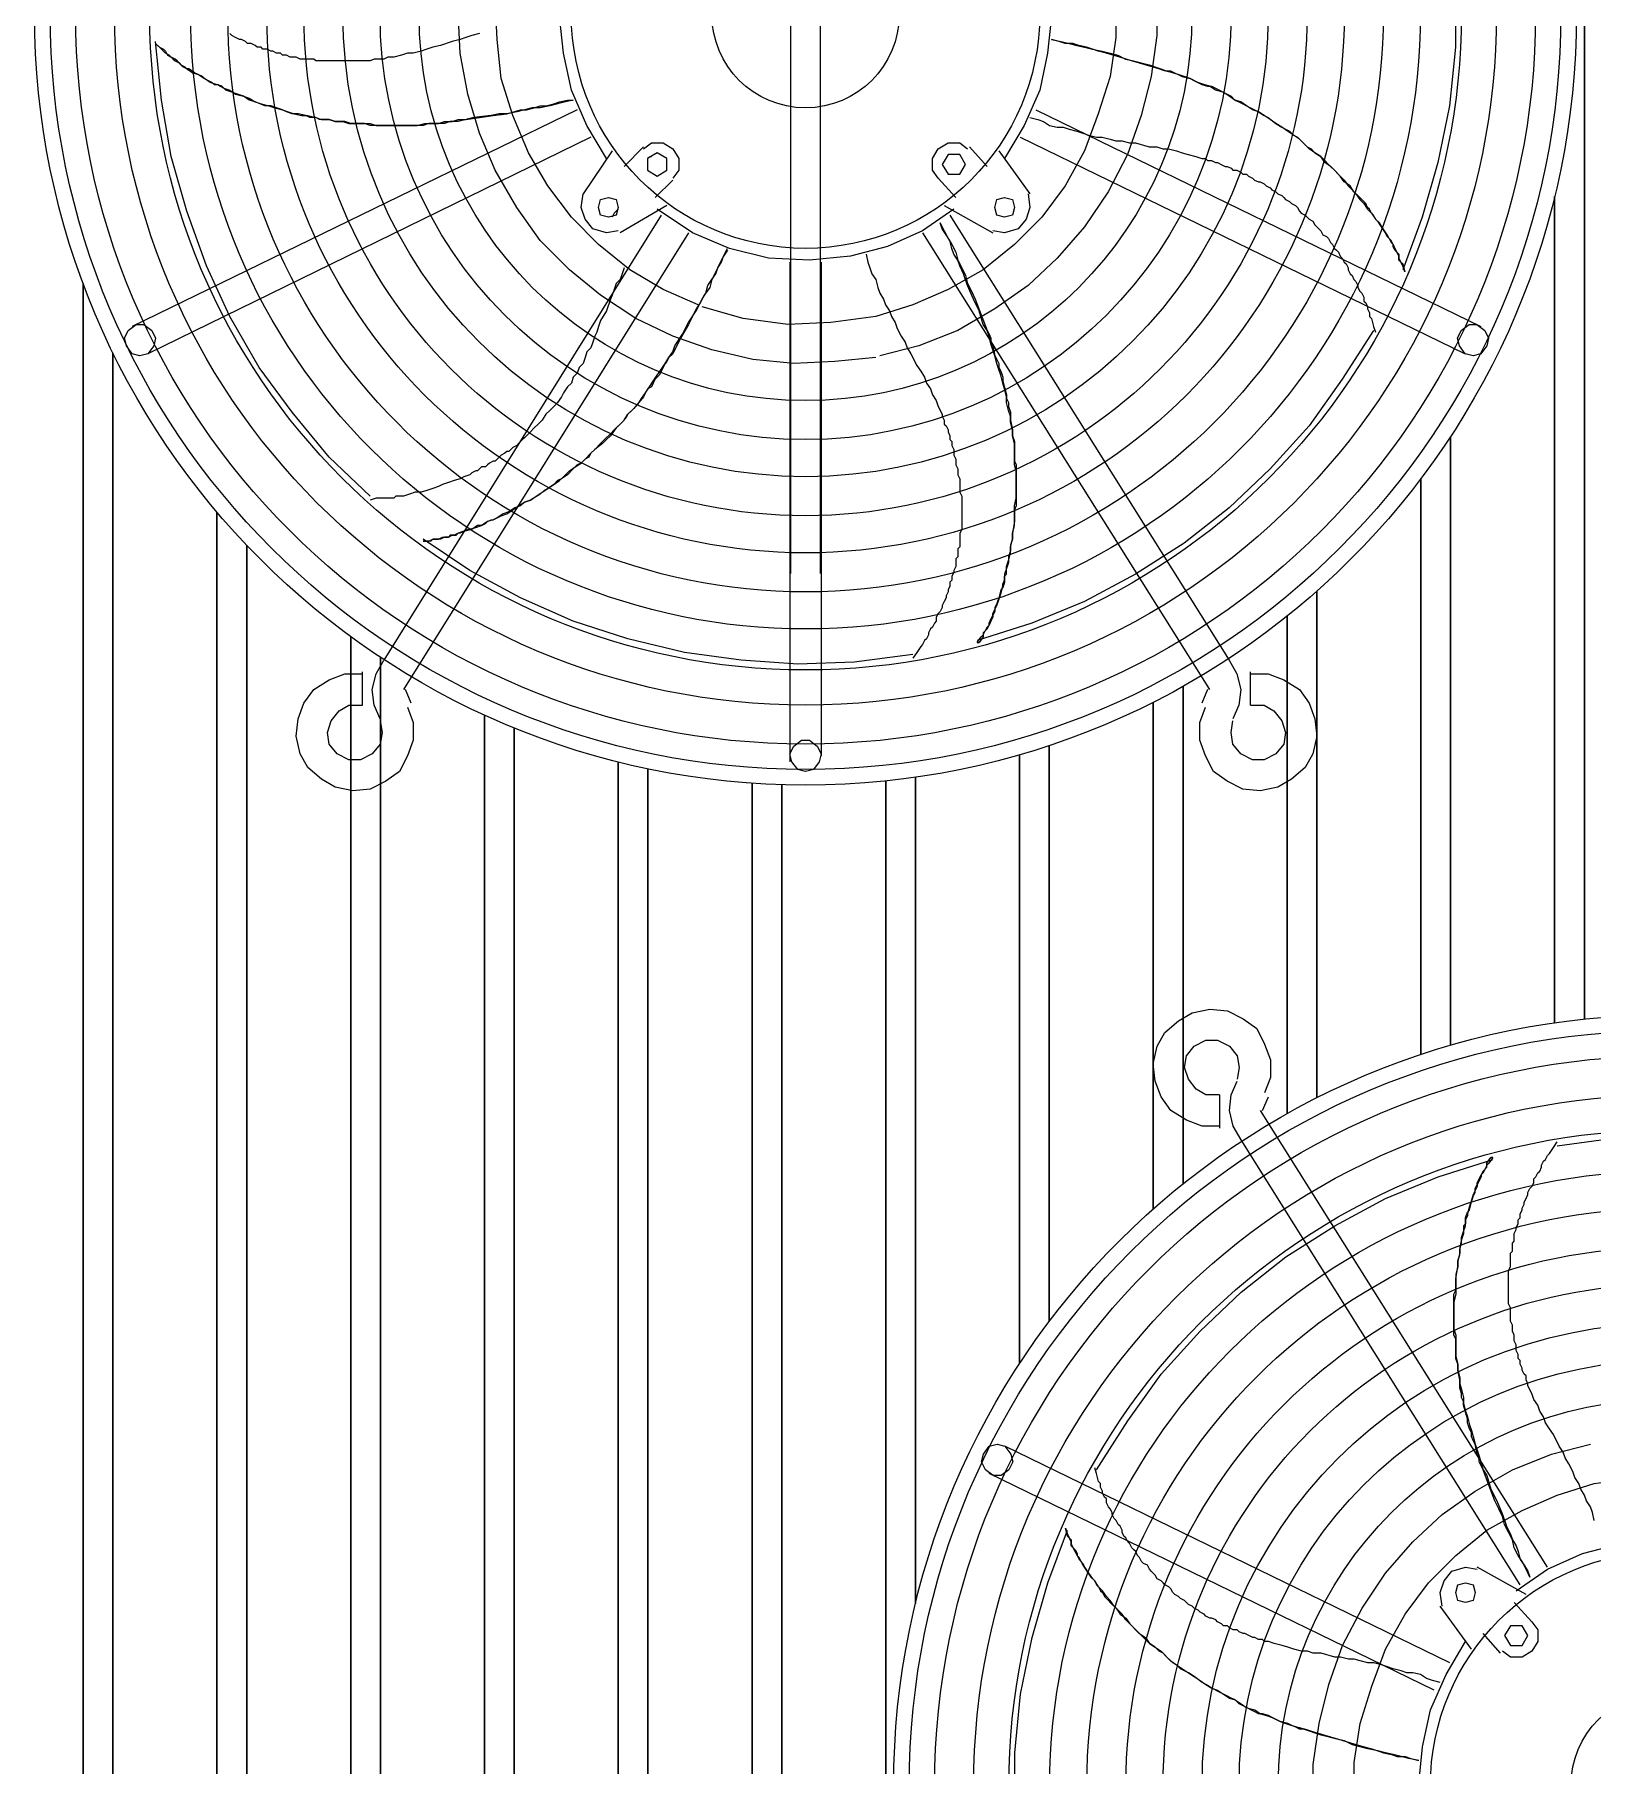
# Model space of a CAD drawing. Header units: millimetres. Extents: x 88585 to 99951, y -167251 to -159927.
# Drawn here: x 94072 to 94596, y -162411 to -161829 of the extents above; entities that cross this region are included whole.
import ezdxf

# ---------------------------------------------------------------- set-up
doc = ezdxf.new("R2010")
doc.units = ezdxf.units.MM
doc.header["$LTSCALE"] = 13
doc.layers.add('1', color=4, linetype='Continuous')
doc.layers.add('粗实线', color=4, linetype='Continuous')
doc.layers.add('标注、文本', color=3, linetype='Continuous', lineweight=25)

# ---------------------------------------------------------------- blocks, each defined once
blk = doc.blocks.new('A$C6FF33F83')
at = {"layer": '1'}
for points in [[(342.64, 942.44), (328.85, 941.13), (315.06, 940.47), (301.27, 941.78), (287.48, 945.07), (274.35, 949.66), (261.88, 955.57), (250.06, 963.45), (239.55, 971.99), (229.7, 981.84), (221.83, 993), (214.6, 1005.47), (209.35, 1017.95), (205.41, 1031.08), (202.78, 1044.87), (202.13, 1058.66)], [(437.19, 1064.57), (437.19, 1050.78), (435.22, 1036.99), (431.93, 1023.86), (427.34, 1010.73), (420.77, 998.25), (412.89, 986.43), (403.7, 975.93), (393.85, 966.73), (382.69, 958.86), (370.21, 951.63), (357.08, 946.38), (343.95, 943.1)], [(282.89, 960.17), (271.07, 965.42), (259.91, 971.99), (249.4, 980.52), (240.21, 989.71), (232.33, 1000.22), (225.76, 1011.38), (220.51, 1023.86), (216.57, 1036.33), (215.26, 1049.46), (214.6, 1063.25)], [(423.4, 1063.25), (423.4, 1050.12), (421.43, 1036.99), (417.49, 1024.51), (412.89, 1012.04), (406.33, 1000.22), (398.45, 989.71), (389.25, 980.52), (378.75, 971.99), (366.93, 965.42), (355.11, 960.17), (342.64, 956.23), (327.54, 954.26), (313.09, 953.6), (297.99, 955.57), (284.2, 959.51)], [(521.23, 1140.73), (527.79, 1123), (533.05, 1103.96), (535.67, 1084.92), (537.64, 1065.88), (537.64, 1046.84), (535.67, 1027.14), (531.73, 1008.1), (526.48, 989.71), (519.92, 971.99)], [(252.03, 1009.41), (245.46, 1020.57), (240.21, 1032.39), (237.58, 1044.87), (236.27, 1057.34), (236.93, 1070.48), (240.21, 1082.95), (244.81, 1094.77), (251.37, 1105.93)], [(386.63, 1105.93), (393.19, 1094.77), (397.79, 1082.95), (401.07, 1070.48), (401.73, 1057.34), (400.42, 1044.87), (397.79, 1032.39), (392.54, 1020.57), (385.97, 1009.41)], [(209.35, 1051.43), (206.72, 1050.78), (204.75, 1050.12), (202.78, 1049.46), (200.16, 1048.81), (196.22, 1047.49), (193.59, 1046.84), (191.62, 1046.18), (189.65, 1045.52), (187.03, 1044.87), (185.06, 1044.87), (183.09, 1044.21), (180.46, 1043.56), (178.49, 1043.56), (177.18, 1042.9), (175.86, 1042.9), (175.21, 1042.9), (173.89, 1042.9), (172.58, 1042.24), (171.27, 1042.24), (170.61, 1042.24), (169.3, 1042.24), (167.98, 1042.24), (167.33, 1042.24), (166.02, 1042.24), (164.7, 1042.24), (163.39, 1042.24), (162.73, 1042.24), (161.42, 1042.24), (160.11, 1042.24), (158.79, 1042.24), (158.14, 1042.24), (156.82, 1042.24), (155.51, 1042.24), (154.2, 1042.24), (153.54, 1042.9), (152.23, 1042.9), (150.91, 1042.9), (150.26, 1042.9), (148.94, 1042.9), (147.63, 1043.56), (146.32, 1043.56), (145.66, 1043.56), (144.35, 1044.21), (143.03, 1044.21), (142.38, 1044.87), (141.06, 1044.87), (139.75, 1045.52), (139.1, 1045.52), (137.78, 1046.18), (136.47, 1046.18), (135.81, 1046.84), (134.5, 1046.84), (133.84, 1047.49), (132.53, 1048.15), (131.22, 1048.15), (130.56, 1048.81), (129.25, 1049.46), (128.59, 1049.46), (127.28, 1050.12), (125.96, 1050.78), (125.31, 1051.43)], [(172.58, 895.82), (158.79, 908.95), (146.32, 924.06), (135.16, 939.16), (125.31, 956.23), (117.43, 973.3), (110.86, 991.68), (105.61, 1010.07), (102.33, 1029.11), (100.36, 1048.81)], [(100.36, 1048.15), (101.67, 1046.84), (102.98, 1046.18), (103.64, 1045.52), (104.3, 1044.21), (105.61, 1043.56), (106.27, 1042.9), (106.92, 1042.24), (108.24, 1041.59), (108.89, 1040.93), (110.21, 1040.27), (110.86, 1039.62), (112.83, 1038.3), (114.8, 1037.65), (116.77, 1036.33), (118.08, 1035.68), (119.4, 1035.02), (120.05, 1034.36), (121.37, 1034.36), (122.02, 1033.71), (123.34, 1033.05), (125.31, 1032.39), (127.28, 1031.08), (129.9, 1030.42), (131.87, 1029.77), (133.84, 1028.45), (135.81, 1027.8), (138.44, 1027.14), (140.41, 1026.48), (143.03, 1025.83), (145, 1025.17), (146.97, 1024.51), (149.6, 1023.86), (151.57, 1023.86), (154.2, 1023.2), (156.17, 1022.54), (158.79, 1022.54), (160.76, 1021.89), (163.39, 1021.89), (165.36, 1021.23), (167.98, 1021.23), (169.95, 1021.23), (172.58, 1021.23), (174.55, 1020.57), (177.18, 1020.57), (179.15, 1020.57), (181.77, 1020.57), (183.74, 1020.57), (186.37, 1020.57), (188.34, 1020.57), (190.97, 1021.23), (192.94, 1021.23), (195.56, 1021.23), (197.53, 1021.89), (200.16, 1021.89), (202.13, 1022.54), (204.75, 1022.54), (209.35, 1023.2), (213.95, 1023.86), (218.54, 1024.51), (223.14, 1025.83), (225.11, 1025.83), (227.73, 1026.48), (229.7, 1027.14), (231.67, 1027.14), (234.3, 1027.8), (236.27, 1028.45), (238.9, 1029.11), (240.87, 1029.11)], [(240.87, 1029.11), (238.24, 1028.45), (235.61, 1027.8), (232.99, 1027.14), (229.7, 1026.48), (227.08, 1026.48), (224.45, 1025.83), (221.83, 1025.17), (218.54, 1024.51), (215.92, 1024.51), (213.29, 1023.86), (207.38, 1023.2), (202.13, 1021.89), (200.81, 1021.89), (199.5, 1021.89), (197.53, 1021.23), (196.22, 1021.23), (193.59, 1021.23), (192.28, 1021.23), (190.31, 1020.57), (189, 1020.57), (187.68, 1020.57), (185.71, 1020.57), (184.4, 1020.57), (179.8, 1020.57), (178.49, 1020.57), (176.52, 1020.57), (175.21, 1020.57), (173.89, 1020.57), (172.58, 1020.57), (170.61, 1021.23), (167.98, 1021.23), (166.02, 1021.23), (164.05, 1021.89), (160.76, 1021.89), (158.79, 1022.54), (157.48, 1022.54), (155.51, 1022.54), (154.2, 1023.2), (152.23, 1023.2), (150.91, 1023.86), (148.29, 1024.51), (146.32, 1024.51), (144.35, 1025.17), (143.03, 1025.83), (141.06, 1026.48), (139.1, 1027.14), (137.13, 1027.14), (133.84, 1028.45), (131.87, 1029.11), (129.9, 1030.42), (127.93, 1031.08), (125.96, 1031.74), (123.99, 1032.39), (122.68, 1033.71), (120.71, 1034.36), (118.74, 1035.02), (116.77, 1036.33), (116.11, 1036.99), (113.49, 1038.3), (111.52, 1039.62), (110.86, 1039.62), (109.55, 1040.27), (108.89, 1040.93), (107.58, 1042.24), (106.92, 1042.9), (105.61, 1043.56), (104.95, 1044.21), (103.64, 1044.87), (102.98, 1045.52), (102.33, 1046.18), (100.36, 1048.15)], [(520.57, 971.33), (519.92, 973.3), (519.26, 974.61), (518.6, 975.27), (518.6, 976.58), (517.95, 977.9), (517.29, 978.55), (516.63, 979.87), (516.63, 980.52), (515.98, 981.84), (515.32, 982.49), (514.66, 983.81), (513.35, 985.78), (512.04, 987.75), (510.72, 989.06), (510.07, 990.37), (509.41, 991.03), (508.75, 992.34), (508.1, 993), (507.44, 994.31), (506.78, 994.97), (504.81, 996.94), (503.5, 998.25), (502.19, 1000.22), (500.22, 1001.53), (498.9, 1003.5), (496.94, 1005.47), (495.62, 1006.79), (493.65, 1008.1), (492.34, 1010.07), (490.37, 1011.38), (488.4, 1012.7), (486.43, 1014.67), (485.12, 1015.98), (483.15, 1017.29), (481.18, 1018.6), (479.21, 1019.92), (477.24, 1021.23), (475.27, 1022.54), (473.3, 1023.86), (471.33, 1025.17), (469.36, 1025.83), (467.39, 1027.14), (465.42, 1028.45), (463.45, 1029.11), (461.48, 1030.42), (459.51, 1031.74), (456.88, 1032.39), (454.91, 1033.71), (452.94, 1034.36), (450.97, 1035.02), (448.35, 1036.33), (446.38, 1036.99), (444.41, 1037.65), (442.44, 1038.3), (439.81, 1038.96), (437.84, 1039.62), (433.25, 1040.93), (428.65, 1042.24), (424.71, 1043.56), (420.11, 1044.87), (417.49, 1045.52), (415.52, 1046.18), (413.55, 1046.84), (410.92, 1047.49), (408.95, 1048.15), (406.33, 1048.15), (404.36, 1048.81), (401.73, 1049.46)], [(401.73, 1049.46), (405.01, 1048.81), (407.64, 1048.15), (410.27, 1047.49), (412.89, 1046.84), (415.52, 1046.18), (418.8, 1045.52), (421.43, 1044.87), (424.05, 1044.21), (426.68, 1042.9), (429.31, 1042.24), (434.56, 1040.93), (440.47, 1038.96), (441.78, 1038.96), (443.1, 1038.3), (444.41, 1037.65), (445.72, 1036.99), (448.35, 1036.33), (449.66, 1035.68), (450.97, 1035.02), (452.29, 1034.36), (454.26, 1033.71), (455.57, 1033.71), (456.88, 1033.05), (460.82, 1031.08), (462.14, 1030.42), (463.45, 1029.11), (464.76, 1028.45), (466.08, 1027.8), (467.39, 1027.14), (468.7, 1026.48), (471.33, 1025.17), (473.3, 1023.86), (474.61, 1023.2), (477.24, 1021.23), (479.21, 1019.92), (480.52, 1019.26), (481.83, 1018.6), (483.15, 1017.29), (484.46, 1016.64), (485.77, 1015.32), (487.74, 1013.35), (489.06, 1012.7), (490.37, 1011.38), (492.34, 1010.07), (493.65, 1008.76), (494.97, 1007.44), (496.28, 1006.13), (498.9, 1003.5), (500.22, 1002.19), (501.53, 1000.22), (502.84, 998.91), (504.16, 997.59), (505.47, 995.62), (506.78, 994.31), (508.1, 992.34), (509.41, 991.03), (510.72, 989.06), (511.38, 988.4), (512.69, 986.43), (514.01, 984.46), (514.66, 983.15), (515.32, 982.49), (515.98, 981.18), (516.63, 980.52), (517.29, 979.21), (517.95, 977.9), (518.6, 977.24), (518.6, 975.93), (519.26, 974.61), (519.92, 973.96), (520.57, 971.33)], [(242.18, 1025.83), (92.48, 952.95)], [(396.48, 1025.83), (546.18, 952.95)], [(394.51, 1023.2), (397.13, 1022.54), (399.1, 1021.89), (401.07, 1020.57), (403.7, 1019.92), (405.67, 1019.92), (407.64, 1019.26), (410.27, 1018.6), (412.24, 1017.95), (414.21, 1017.29), (416.83, 1016.64), (418.8, 1016.64), (421.43, 1015.98), (423.4, 1015.32), (425.37, 1015.32), (427.99, 1014.67), (429.96, 1014.67), (434.56, 1013.35), (437.19, 1013.35), (439.16, 1012.7), (441.13, 1012.7), (443.75, 1012.04), (445.72, 1011.38), (447.69, 1010.73), (450.32, 1010.07), (452.29, 1009.41), (453.6, 1009.41), (454.26, 1008.76), (455.57, 1008.76), (456.88, 1008.1), (457.54, 1008.1), (458.85, 1007.44), (460.17, 1006.79), (460.82, 1006.79), (462.14, 1006.13), (462.79, 1005.47), (464.11, 1005.47), (465.42, 1004.82), (466.08, 1004.16), (467.39, 1004.16), (468.05, 1003.5), (469.36, 1002.85), (470.02, 1002.19), (471.33, 1001.53), (471.98, 1001.53), (473.3, 1000.88), (473.95, 1000.22), (475.27, 999.56), (475.92, 998.91), (477.24, 998.25), (477.89, 997.59), (479.21, 996.94), (479.86, 996.28), (480.52, 995.62), (481.83, 994.97), (482.49, 994.31), (483.8, 993.65), (484.46, 993), (485.12, 991.68), (485.77, 991.03), (487.09, 990.37), (487.74, 989.71), (488.4, 989.06), (489.71, 988.4), (490.37, 987.09), (491.03, 986.43), (491.68, 985.78), (492.34, 985.12), (493, 983.81), (494.31, 983.15), (494.97, 982.49), (495.62, 981.18), (496.28, 980.52), (496.94, 979.21), (497.59, 978.55), (498.25, 977.9), (498.9, 976.58), (499.56, 975.93), (500.22, 974.61), (500.87, 973.96), (501.53, 972.64), (501.53, 971.99), (502.19, 970.67), (502.84, 970.02), (503.5, 968.7), (504.16, 968.05), (504.81, 966.73), (504.81, 966.08), (505.47, 964.76), (506.13, 964.11), (506.78, 962.79), (506.78, 961.48), (507.44, 960.83), (508.1, 959.51), (508.1, 958.86), (508.75, 957.54), (508.75, 956.23), (509.41, 955.57), (510.07, 952.95), (510.72, 950.98)], [(246.78, 1016.64), (97.73, 943.75)], [(264.5, 1013.35), (257.94, 1006.79)], [(264.5, 1012.7), (267.13, 1014.67), (271.07, 1014.67), (274.35, 1012.7), (276.32, 1009.41), (276.32, 1005.47), (274.35, 1002.85)], [(363.65, 1002.85), (361.68, 1005.47), (361.68, 1009.41), (363.65, 1012.7), (366.93, 1014.67), (370.87, 1014.67), (373.5, 1012.7)], [(374.15, 1013.35), (380.06, 1006.79)], [(391.22, 1016.64), (540.93, 943.75)], [(254, 1012.04), (244.15, 997.59)], [(266.47, 1010.07), (267.13, 1010.07)], [(384, 1012.04), (394.51, 997.59)], [(274.35, 1002.19), (268.44, 996.28)], [(363.65, 1002.85), (369.56, 996.28)], [(255.97, 985.12), (252.03, 984.46), (247.43, 985.78), (244.81, 989.06), (243.49, 993), (244.15, 997.59)], [(393.85, 997.59), (394.51, 993), (393.19, 989.06), (390.57, 985.78), (385.97, 984.46), (382.03, 985.12)], [(270.41, 990.37), (177.18, 840.67)], [(255.97, 992.34), (254.65, 991.03), (254, 989.71)], [(272.38, 993.65), (256.62, 984.46)], [(368.9, 992.34), (358.4, 985.12), (346.58, 979.87), (334.1, 976.58), (320.31, 975.27), (306.52, 975.93), (293.39, 979.21), (280.92, 984.46), (269.1, 992.34)], [(365.62, 993.65), (382.03, 984.46)], [(367.59, 990.37), (461.48, 840.67)], [(279.6, 984.46), (183.74, 830.82)], [(358.4, 984.46), (454.91, 830.82)], [(376.78, 846.58), (378.09, 848.55), (378.75, 849.21), (379.41, 850.52), (380.06, 851.18), (380.72, 852.49), (380.72, 853.14), (381.38, 854.46), (382.03, 855.77), (382.03, 856.43), (382.69, 857.74), (383.35, 859.05), (384, 861.02), (384.66, 862.99), (385.32, 865.62), (385.32, 866.28), (385.97, 867.59), (385.97, 868.9), (386.63, 869.56), (386.63, 870.87), (386.63, 872.19), (387.29, 874.16), (387.94, 876.78), (387.94, 878.75), (388.6, 881.38), (388.6, 883.35), (389.25, 885.97), (389.25, 887.94), (389.25, 890.57), (389.25, 892.54), (389.91, 895.17), (389.91, 897.14), (389.91, 899.76), (389.91, 901.73), (389.91, 904.36), (389.25, 906.33), (389.25, 908.95), (389.25, 911.58), (389.25, 913.55), (388.6, 916.18), (388.6, 918.15), (387.94, 920.77), (387.94, 922.74), (387.29, 924.71), (386.63, 927.34), (386.63, 929.31), (385.97, 931.94), (385.32, 933.91), (384.66, 936.53), (384, 938.5), (383.35, 940.47), (382.69, 943.1), (382.03, 945.07), (381.38, 947.04), (380.72, 949.66), (380.06, 951.63), (378.75, 953.6), (377.44, 958.2), (375.47, 962.14), (373.5, 966.73), (372.18, 970.67), (370.87, 973.3), (370.21, 975.27), (368.9, 977.24), (368.24, 979.21), (367.59, 981.84), (366.27, 983.81), (364.96, 985.78), (364.3, 987.75)], [(364.3, 987.75), (365.62, 985.12), (366.93, 982.49), (368.24, 980.52), (369.56, 977.9), (370.21, 975.27), (371.53, 972.64), (372.84, 970.02), (373.5, 967.39), (374.81, 964.76), (376.12, 962.14), (378.09, 956.89), (380.06, 951.63), (380.72, 950.32), (381.38, 949.01), (381.38, 947.69), (382.03, 946.38), (382.69, 943.1), (383.35, 941.78), (384, 940.47), (384, 939.16), (384.66, 937.84), (385.32, 935.87), (385.32, 934.56), (386.63, 929.97), (386.63, 928.65), (387.29, 927.34), (387.29, 926.03), (387.94, 924.06), (387.94, 922.74), (387.94, 921.43), (388.6, 918.15), (388.6, 916.18), (389.25, 914.21), (389.25, 910.92), (389.25, 909.61), (389.25, 907.64), (389.91, 906.33), (389.91, 904.36), (389.91, 903.05), (389.91, 901.08), (389.91, 898.45), (389.91, 896.48), (389.91, 894.51), (389.91, 892.54), (389.25, 891.23), (389.25, 889.26), (389.25, 887.29), (388.6, 883.35), (388.6, 881.38), (387.94, 879.41), (387.94, 877.44), (387.29, 875.47), (387.29, 873.5), (386.63, 871.53), (385.97, 869.56), (385.97, 866.93), (385.32, 864.96), (384.66, 864.31), (384, 861.68), (383.35, 859.71), (382.69, 858.4), (382.69, 857.08), (382.03, 855.77), (382.03, 855.11), (381.38, 853.8), (380.72, 852.49), (380.06, 851.83), (379.41, 850.52), (378.75, 849.86), (378.75, 848.55), (377.44, 846.58)], [(190.31, 880.72), (192.28, 880.72), (193.59, 881.38), (194.25, 881.38), (195.56, 881.38), (196.87, 882.03), (198.19, 882.03), (198.84, 882.03), (200.16, 882.69), (201.47, 882.69), (202.13, 883.35), (203.44, 884), (205.41, 884.66), (208.04, 885.32), (210.01, 885.97), (211.32, 886.63), (211.98, 887.29), (213.29, 887.94), (213.95, 887.94), (215.26, 888.6), (216.57, 889.26), (218.54, 889.91), (220.51, 891.23), (222.48, 892.54), (224.45, 893.85), (226.42, 894.51), (228.39, 895.82), (230.36, 897.14), (232.33, 898.45), (234.3, 899.76), (236.27, 901.08), (237.58, 902.39), (239.55, 904.36), (241.52, 905.67), (243.49, 906.98), (244.81, 908.3), (246.78, 910.27), (248.09, 911.58), (250.06, 913.55), (251.37, 914.86), (253.34, 916.83), (254.65, 918.15), (256.62, 920.12), (257.94, 921.43), (259.25, 923.4), (261.22, 925.37), (262.53, 926.68), (263.85, 928.65), (265.16, 930.62), (266.47, 932.59), (267.79, 934.56), (269.1, 936.53), (270.41, 938.5), (271.73, 940.47), (273.04, 942.44), (274.35, 944.41), (275.01, 946.38), (277.64, 950.32), (279.6, 954.26), (282.23, 958.2), (284.2, 962.14), (285.51, 964.11), (286.17, 966.73), (287.48, 968.7), (288.8, 970.67), (289.45, 972.64), (290.77, 974.61), (291.42, 976.58), (292.74, 979.21)], [(292.74, 978.55), (291.42, 976.58), (290.11, 973.96), (288.8, 971.33), (287.48, 968.7), (286.83, 966.08), (284.86, 963.45), (283.54, 960.83), (282.23, 958.86), (280.92, 956.23), (279.6, 953.6), (276.98, 949.01), (274.35, 943.75), (273.04, 942.44), (272.38, 941.13), (271.73, 940.47), (271.07, 939.16), (269.76, 936.53), (268.44, 935.22), (267.79, 933.91), (267.13, 932.59), (265.82, 931.94), (265.16, 930.62), (264.5, 929.31), (261.22, 925.37), (260.56, 924.71), (259.25, 923.4), (258.59, 922.09), (257.28, 920.77), (256.62, 920.12), (255.31, 918.8), (253.34, 916.18), (252.03, 914.86), (250.71, 913.55), (248.09, 911.58), (246.78, 910.27), (246.12, 908.95), (244.81, 908.3), (243.49, 906.98), (242.18, 906.33), (240.87, 905.02), (238.9, 903.05), (236.93, 901.73), (235.61, 901.08), (234.3, 899.76), (232.33, 898.45), (231.02, 897.79), (229.7, 896.48), (226.42, 894.51), (224.45, 893.85), (223.14, 892.54), (221.17, 891.88), (219.2, 890.57), (217.23, 889.91), (215.26, 888.6), (213.95, 887.94), (211.98, 887.29), (210.01, 885.97), (208.69, 885.97), (206.72, 884.66), (204.1, 884), (202.78, 883.35), (202.13, 883.35), (200.81, 882.69), (199.5, 882.69), (198.84, 882.03), (197.53, 882.03), (196.22, 881.38), (194.9, 881.38), (193.59, 881.38), (192.94, 880.72), (190.31, 880.72)], [(257.94, 972.64), (257.28, 970.67), (256.62, 968.7), (255.31, 967.39), (254.65, 965.42), (254, 963.45), (253.34, 962.14), (252.03, 958.2), (250.06, 954.92), (249.4, 952.95), (248.75, 950.98), (248.09, 949.66), (247.43, 947.69), (246.78, 945.72), (245.46, 944.41), (244.81, 942.44), (244.15, 940.47), (242.84, 939.16), (242.18, 937.19), (240.87, 935.87), (240.21, 933.91), (238.9, 932.59), (237.58, 930.62), (236.93, 929.31), (235.61, 927.34), (234.3, 926.03), (232.99, 924.71), (231.67, 923.4), (230.36, 921.43), (229.05, 920.12), (227.73, 918.8), (226.42, 917.49), (225.11, 916.18), (224.45, 915.52), (223.79, 914.86), (223.14, 914.21), (222.48, 913.55), (221.83, 912.89), (220.51, 912.24), (219.86, 911.58), (219.2, 910.92), (218.54, 910.92), (217.89, 910.27), (216.57, 909.61), (215.92, 908.95), (215.26, 908.3), (214.6, 907.64), (213.95, 907.64), (212.63, 906.98), (211.98, 906.33), (211.32, 905.67), (210.01, 905.67), (209.35, 905.02), (208.69, 904.36), (208.04, 904.36), (206.72, 903.7), (206.07, 903.05), (204.1, 902.39), (202.78, 901.73), (200.81, 901.08), (198.84, 900.42), (196.87, 899.76), (195.56, 899.11), (193.59, 898.45), (191.62, 897.79), (189.65, 897.14), (187.68, 897.14), (185.71, 896.48), (183.74, 895.82), (183.09, 895.82), (182.43, 895.82), (181.12, 895.82), (180.46, 895.17), (179.15, 895.17), (178.49, 895.17), (176.52, 895.17), (174.55, 895.17), (172.58, 894.51)], [(313.75, 974.61), (313.75, 806.53)], [(324.25, 974.61), (324.25, 808.5)], [(339.35, 977.24), (340.01, 974.61), (340.67, 972.64), (341.32, 970.67), (342.64, 968.7), (343.29, 966.08), (343.95, 964.11), (345.26, 962.14), (345.92, 960.17), (347.23, 958.2), (347.89, 956.23), (349.2, 954.26), (349.86, 952.29), (351.17, 949.66), (352.49, 947.69), (353.14, 945.72), (354.46, 943.75), (356.43, 939.81), (357.74, 937.84), (359.05, 935.87), (359.71, 933.91), (361.02, 931.94), (361.68, 929.97), (362.99, 928), (363.65, 926.03), (364.96, 923.4), (364.96, 922.74), (365.62, 921.43), (365.62, 920.12), (366.27, 919.46), (366.93, 918.15), (366.93, 917.49), (367.59, 916.18), (367.59, 914.86), (368.24, 914.21), (368.24, 912.89), (368.9, 911.58), (368.9, 910.92), (368.9, 909.61), (369.56, 908.3), (369.56, 906.98), (369.56, 906.33), (370.21, 905.02), (370.21, 903.7), (370.21, 903.05), (370.87, 901.73), (370.87, 900.42), (370.87, 899.11), (370.87, 898.45), (370.87, 897.14), (371.53, 895.82), (371.53, 895.17), (371.53, 893.85), (371.53, 892.54), (371.53, 891.23), (371.53, 890.57), (371.53, 889.26), (371.53, 887.94), (371.53, 886.63), (371.53, 885.97), (371.53, 884.66), (370.87, 883.35), (370.87, 882.69), (370.87, 881.38), (370.87, 880.06), (370.87, 878.75), (370.21, 878.1), (370.21, 876.78), (370.21, 875.47), (369.56, 874.81), (369.56, 873.5), (369.56, 872.19), (368.9, 870.87), (368.9, 870.22), (368.24, 868.9), (368.24, 867.59), (367.59, 866.93), (367.59, 865.62), (366.93, 864.31), (366.93, 863.65), (366.27, 862.34), (366.27, 861.68), (365.62, 860.37), (364.96, 859.05), (364.96, 858.4), (364.3, 857.08), (363.65, 856.43), (362.99, 855.11), (362.99, 853.8), (362.33, 853.14), (361.68, 851.83), (361.02, 851.18), (360.37, 849.86), (360.37, 849.21), (359.71, 847.89), (359.05, 847.24), (358.4, 845.92), (357.74, 845.27), (356.43, 843.3), (355.11, 841.33)], [(510.07, 951.63), (499.56, 935.22), (488.4, 919.46), (475.27, 905.02), (461.48, 891.88), (446.38, 880.06), (429.96, 869.56), (412.89, 860.37), (395.16, 853.14), (376.78, 847.24)], [(355.11, 842.64), (335.41, 840.01), (316.37, 839.36), (297.33, 840.67), (278.29, 843.3), (259.25, 847.89), (240.87, 853.8), (223.14, 861.68), (206.07, 870.87), (190.31, 881.38)], [(376.78, 846.58), (377.44, 846.58)], [(175.86, 820.97), (173.89, 825.57), (173.24, 830.82), (174.55, 836.07), (177.18, 840.67)], [(461.48, 840.67), (464.11, 836.07), (465.42, 830.82), (464.76, 825.57), (462.79, 820.97)], [(185.06, 824.91), (187.03, 819.66), (187.03, 813.75), (185.06, 808.5), (182.43, 803.24), (177.83, 799.96), (172.58, 797.33), (166.67, 796.68), (160.76, 797.99), (156.17, 800.62), (151.57, 804.56), (148.94, 809.15), (147.63, 815.06), (148.29, 820.97), (150.26, 826.22), (153.54, 830.82), (158.79, 834.1), (164.05, 836.07), (169.95, 836.07)], [(169.95, 825.57), (169.95, 836.73)], [(468.7, 836.07), (474.61, 836.07), (479.86, 834.1), (485.12, 830.82), (488.4, 826.22), (490.37, 820.97), (491.03, 815.06), (489.71, 809.15), (487.09, 804.56), (482.49, 800.62), (477.89, 797.99), (471.98, 796.68), (466.08, 797.33), (460.82, 799.96), (456.23, 803.24), (453.6, 808.5), (451.63, 813.75), (451.63, 819.66), (453.6, 824.91)], [(468.7, 825.57), (468.7, 836.73)], [(186.37, 826.22), (184.4, 830.82)], [(454.26, 830.82), (452.29, 826.22)], [(175.86, 820.32), (176.52, 816.38), (175.86, 812.44), (173.24, 809.15), (169.3, 807.18), (165.36, 807.18), (161.42, 809.15), (158.79, 812.44), (158.14, 816.38), (159.45, 820.32), (162.08, 823.6), (165.36, 825.57), (169.95, 825.57)], [(468.7, 825.57), (473.3, 825.57), (476.58, 823.6), (479.21, 820.32), (480.52, 816.38), (479.86, 812.44), (477.24, 809.15), (473.3, 807.18), (469.36, 807.18), (465.42, 809.15), (462.79, 812.44), (462.14, 816.38), (462.79, 820.32)], [(458.3, 683.93), (452.39, 683.93), (447.14, 685.9), (441.88, 689.18), (438.6, 693.78), (436.63, 699.03), (435.97, 704.94), (437.29, 710.85), (439.91, 715.44), (444.51, 719.38), (449.11, 722.01), (455.02, 723.32), (460.92, 722.67), (466.18, 720.04), (470.77, 716.76), (473.4, 711.5), (475.37, 706.25), (475.37, 700.34), (473.4, 695.09)], [(458.3, 694.43), (453.7, 694.43), (450.42, 696.4), (447.79, 699.68), (446.48, 703.62), (447.14, 707.56), (449.76, 710.85), (453.7, 712.82), (457.64, 712.82), (461.58, 710.85), (464.21, 707.56), (464.86, 703.62), (464.21, 699.68)], [(465.52, 679.33), (462.89, 683.93), (461.58, 689.18), (462.24, 694.43), (464.21, 699.03)], [(458.3, 694.43), (458.3, 683.27)], [(472.74, 689.18), (474.71, 693.78)], [(568.6, 535.54), (472.09, 689.18)], [(559.41, 529.63), (465.52, 679.33)], [(584.36, 551.3), (583.71, 553.92), (583.05, 555.89), (581.74, 557.86), (581.08, 559.83), (579.77, 561.8), (579.11, 563.77), (577.8, 565.74), (577.14, 567.71), (575.83, 570.34), (574.51, 572.31), (573.86, 574.28), (572.54, 576.25), (570.57, 580.19), (569.26, 582.16), (567.95, 584.13), (567.29, 586.09), (565.98, 588.06), (565.32, 590.03), (564.01, 592), (563.35, 593.97), (562.04, 596.6), (562.04, 597.26), (561.38, 598.57), (561.38, 599.88), (560.73, 600.54), (560.07, 601.85), (560.07, 602.51), (559.41, 603.82), (559.41, 605.14), (558.76, 605.79), (558.76, 607.11), (558.1, 608.42), (558.1, 609.08), (558.1, 610.39), (557.44, 611.7), (557.44, 613.02), (557.44, 613.67), (556.79, 614.98), (556.79, 616.3), (556.79, 616.95), (556.13, 618.27), (556.13, 619.58), (556.13, 620.89), (556.13, 621.55), (556.13, 622.86), (555.47, 624.18), (555.47, 624.83), (555.47, 626.15), (555.47, 627.46), (555.47, 628.77), (555.47, 629.43), (555.47, 630.74), (555.47, 632.06), (555.47, 633.37), (555.47, 634.03), (555.47, 635.34), (556.13, 636.65), (556.13, 637.31), (556.13, 638.62), (556.13, 639.94), (556.13, 641.25), (556.79, 641.9), (556.79, 643.22), (556.79, 644.53), (557.44, 645.19), (557.44, 646.5), (557.44, 647.81), (558.1, 649.13), (558.1, 649.78), (558.76, 651.1), (558.76, 652.41), (559.41, 653.07), (559.41, 654.38), (560.07, 655.69), (560.07, 656.35), (560.73, 657.66), (560.73, 658.32), (561.38, 659.63), (562.04, 660.95), (562.04, 661.6), (562.7, 662.92), (563.35, 663.57), (564.01, 664.89), (564.01, 666.2), (564.67, 666.86), (565.32, 668.17), (565.98, 668.82), (566.64, 670.14), (566.64, 670.79), (567.29, 672.11), (567.95, 672.76), (568.6, 674.08), (569.26, 674.73), (570.57, 676.7), (571.89, 678.67)], [(571.89, 677.36), (591.59, 679.99), (610.63, 680.64), (629.67, 679.33), (648.71, 676.7), (667.75, 672.11), (686.13, 666.2), (703.86, 658.32), (720.93, 649.13), (736.69, 638.62)], [(416.93, 568.37), (427.44, 584.78), (438.6, 600.54), (451.73, 614.98), (465.52, 628.12), (480.62, 639.94), (497.04, 650.44), (514.11, 659.63), (531.84, 666.86), (550.22, 672.76)], [(550.22, 673.42), (548.91, 671.45), (548.25, 670.79), (547.59, 669.48), (546.94, 668.82), (546.28, 667.51), (546.28, 666.86), (545.62, 665.54), (544.97, 664.23), (544.97, 663.57), (544.31, 662.26), (543.65, 660.95), (543, 658.98), (542.34, 657.01), (541.68, 654.38), (541.68, 653.72), (541.03, 652.41), (541.03, 651.1), (540.37, 650.44), (540.37, 649.13), (540.37, 647.81), (539.71, 645.84), (539.06, 643.22), (539.06, 641.25), (538.4, 638.62), (538.4, 636.65), (537.75, 634.03), (537.75, 632.06), (537.75, 629.43), (537.75, 627.46), (537.09, 624.83), (537.09, 622.86), (537.09, 620.24), (537.09, 618.27), (537.09, 615.64), (537.75, 613.67), (537.75, 611.05), (537.75, 608.42), (537.75, 606.45), (538.4, 603.82), (538.4, 601.85), (539.06, 599.23), (539.06, 597.26), (539.71, 595.29), (540.37, 592.66), (540.37, 590.69), (541.03, 588.06), (541.68, 586.09), (542.34, 583.47), (543, 581.5), (543.65, 579.53), (544.31, 576.9), (544.97, 574.93), (545.62, 572.96), (546.28, 570.34), (546.94, 568.37), (548.25, 566.4), (549.56, 561.8), (551.53, 557.86), (553.5, 553.27), (554.82, 549.33), (556.13, 546.7), (556.79, 544.73), (558.1, 542.76), (558.76, 540.79), (559.41, 538.16), (560.73, 536.19), (562.04, 534.22), (562.7, 532.25)], [(562.7, 532.25), (561.38, 534.88), (560.07, 537.51), (558.76, 539.48), (557.44, 542.1), (556.79, 544.73), (555.47, 547.36), (554.16, 549.98), (553.5, 552.61), (552.19, 555.24), (550.88, 557.86), (548.91, 563.11), (546.94, 568.37), (546.28, 569.68), (545.62, 570.99), (545.62, 572.31), (544.97, 573.62), (544.31, 576.9), (543.65, 578.22), (543, 579.53), (543, 580.84), (542.34, 582.16), (541.68, 584.13), (541.68, 585.44), (540.37, 590.03), (540.37, 591.35), (539.71, 592.66), (539.71, 593.97), (539.06, 595.94), (539.06, 597.26), (539.06, 598.57), (538.4, 601.85), (538.4, 603.82), (537.75, 605.79), (537.75, 609.08), (537.75, 610.39), (537.75, 612.36), (537.09, 613.67), (537.09, 615.64), (537.09, 616.95), (537.09, 618.92), (537.09, 621.55), (537.09, 623.52), (537.09, 625.49), (537.09, 627.46), (537.75, 628.77), (537.75, 630.74), (537.75, 632.71), (538.4, 636.65), (538.4, 638.62), (539.06, 640.59), (539.06, 642.56), (539.71, 644.53), (539.71, 646.5), (540.37, 648.47), (541.03, 650.44), (541.03, 653.07), (541.68, 655.04), (542.34, 655.69), (543, 658.32), (543.65, 660.29), (544.31, 661.6), (544.31, 662.92), (544.97, 664.23), (544.97, 664.89), (545.62, 666.2), (546.28, 667.51), (546.94, 668.17), (547.59, 669.48), (548.25, 670.14), (548.25, 671.45), (549.56, 673.42)], [(550.22, 673.42), (549.56, 673.42)], [(489.81, 455.43), (489.81, 469.22), (491.78, 483.01), (495.07, 496.14), (499.66, 509.27), (506.23, 521.75), (514.11, 533.57), (523.3, 544.07), (533.15, 553.27), (544.31, 561.14), (556.79, 568.37), (569.92, 573.62), (583.05, 576.9)], [(535.78, 503.37), (386.07, 576.25)], [(530.52, 494.17), (380.82, 567.05)], [(532.49, 496.8), (529.87, 497.46), (527.9, 498.11), (525.93, 499.43), (523.3, 500.08), (521.33, 500.08), (519.36, 500.74), (516.73, 501.4), (514.76, 502.05), (512.79, 502.71), (510.17, 503.37), (508.2, 503.37), (505.57, 504.02), (503.6, 504.68), (501.63, 504.68), (499.01, 505.33), (497.04, 505.33), (492.44, 506.65), (489.81, 506.65), (487.84, 507.3), (485.87, 507.3), (483.25, 507.96), (481.28, 508.62), (479.31, 509.27), (476.68, 509.93), (474.71, 510.59), (473.4, 510.59), (472.74, 511.24), (471.43, 511.24), (470.12, 511.9), (469.46, 511.9), (468.15, 512.56), (466.83, 513.21), (466.18, 513.21), (464.86, 513.87), (464.21, 514.53), (462.89, 514.53), (461.58, 515.18), (460.92, 515.84), (459.61, 515.84), (458.95, 516.5), (457.64, 517.15), (456.98, 517.81), (455.67, 518.47), (455.02, 518.47), (453.7, 519.12), (453.05, 519.78), (451.73, 520.44), (451.08, 521.09), (449.76, 521.75), (449.11, 522.41), (447.79, 523.06), (447.14, 523.72), (446.48, 524.38), (445.17, 525.03), (444.51, 525.69), (443.2, 526.35), (442.54, 527), (441.88, 528.32), (441.23, 528.97), (439.91, 529.63), (439.26, 530.29), (438.6, 530.94), (437.29, 531.6), (436.63, 532.91), (435.97, 533.57), (435.32, 534.22), (434.66, 534.88), (434, 536.19), (432.69, 536.85), (432.03, 537.51), (431.38, 538.82), (430.72, 539.48), (430.06, 540.79), (429.41, 541.45), (428.75, 542.1), (428.1, 543.42), (427.44, 544.07), (426.78, 545.39), (426.13, 546.04), (425.47, 547.36), (425.47, 548.01), (424.81, 549.33), (424.16, 549.98), (423.5, 551.3), (422.84, 551.95), (422.19, 553.27), (422.19, 553.92), (421.53, 555.24), (420.87, 555.89), (420.22, 557.21), (420.22, 558.52), (419.56, 559.17), (418.9, 560.49), (418.9, 561.14), (418.25, 562.46), (418.25, 563.77), (417.59, 564.43), (416.93, 567.05), (416.28, 569.02)], [(503.6, 456.75), (503.6, 469.88), (505.57, 483.01), (509.51, 495.49), (514.11, 507.96), (520.67, 519.78), (528.55, 530.29), (537.75, 539.48), (548.25, 548.01), (560.07, 554.58), (571.89, 559.83), (584.36, 563.77), (599.46, 565.74), (613.91, 566.4), (629.01, 564.43), (642.8, 560.49)], [(405.77, 379.27), (399.21, 397), (393.95, 416.04), (391.33, 435.08), (389.36, 454.12), (389.36, 473.16), (391.33, 492.86), (395.27, 511.9), (400.52, 530.29), (407.08, 548.01)], [(406.43, 548.67), (407.08, 546.7), (407.74, 545.39), (408.4, 544.73), (408.4, 543.42), (409.05, 542.1), (409.71, 541.45), (410.37, 540.13), (410.37, 539.48), (411.02, 538.16), (411.68, 537.51), (412.34, 536.19), (413.65, 534.22), (414.96, 532.25), (416.28, 530.94), (416.93, 529.63), (417.59, 528.97), (418.25, 527.66), (418.9, 527), (419.56, 525.69), (420.22, 525.03), (422.19, 523.06), (423.5, 521.75), (424.81, 519.78), (426.78, 518.47), (428.1, 516.5), (430.06, 514.53), (431.38, 513.21), (433.35, 511.9), (434.66, 509.93), (436.63, 508.62), (438.6, 507.3), (440.57, 505.33), (441.88, 504.02), (443.85, 502.71), (445.82, 501.4), (447.79, 500.08), (449.76, 498.77), (451.73, 497.46), (453.7, 496.14), (455.67, 494.83), (457.64, 494.17), (459.61, 492.86), (461.58, 491.55), (463.55, 490.89), (465.52, 489.58), (467.49, 488.26), (470.12, 487.61), (472.09, 486.29), (474.06, 485.64), (476.03, 484.98), (478.65, 483.67), (480.62, 483.01), (482.59, 482.35), (484.56, 481.7), (487.19, 481.04), (489.16, 480.38), (493.75, 479.07), (498.35, 477.76), (502.29, 476.44), (506.89, 475.13), (509.51, 474.48), (511.48, 473.82), (513.45, 473.16), (516.08, 472.51), (518.05, 471.85), (520.67, 471.85), (522.64, 471.19), (525.27, 470.54)], [(525.27, 470.54), (521.99, 471.19), (519.36, 471.85), (516.73, 472.51), (514.11, 473.16), (511.48, 473.82), (508.2, 474.48), (505.57, 475.13), (502.95, 475.79), (500.32, 477.1), (497.69, 477.76), (492.44, 479.07), (486.53, 481.04), (485.22, 481.04), (483.9, 481.7), (482.59, 482.35), (481.28, 483.01), (478.65, 483.67), (477.34, 484.32), (476.03, 484.98), (474.71, 485.64), (472.74, 486.29), (471.43, 486.29), (470.12, 486.95), (466.18, 488.92), (464.86, 489.58), (463.55, 490.89), (462.24, 491.55), (460.92, 492.2), (459.61, 492.86), (458.3, 493.52), (455.67, 494.83), (453.7, 496.14), (452.39, 496.8), (449.76, 498.77), (447.79, 500.08), (446.48, 500.74), (445.17, 501.4), (443.85, 502.71), (442.54, 503.37), (441.23, 504.68), (439.26, 506.65), (437.94, 507.3), (436.63, 508.62), (434.66, 509.93), (433.35, 511.24), (432.03, 512.56), (430.72, 513.87), (428.1, 516.5), (426.78, 517.81), (425.47, 519.78), (424.16, 521.09), (422.84, 522.41), (421.53, 524.38), (420.22, 525.69), (418.9, 527.66), (417.59, 528.97), (416.28, 530.94), (415.62, 531.6), (414.31, 533.57), (412.99, 535.54), (412.34, 536.85), (411.68, 537.51), (411.02, 538.82), (410.37, 539.48), (409.71, 540.79), (409.05, 542.1), (408.4, 542.76), (408.4, 544.07), (407.74, 545.39), (407.08, 546.04), (406.43, 548.67)], [(558.1, 527.66), (568.6, 534.88), (580.42, 540.13), (592.9, 543.42), (606.69, 544.73), (620.48, 544.07), (633.61, 540.79), (646.08, 535.54), (657.9, 527.66)], [(533.15, 522.41), (532.49, 527), (533.81, 530.94), (536.43, 534.22), (541.03, 535.54), (544.97, 534.88)], [(561.38, 526.35), (544.97, 535.54)], [(543, 507.96), (532.49, 522.41)], [(563.35, 517.15), (557.44, 523.72)], [(552.85, 506.65), (546.94, 513.21)], [(563.35, 517.15), (565.32, 514.53), (565.32, 510.59), (563.35, 507.3), (560.07, 505.33), (556.13, 505.33), (553.5, 507.3)], [(540.37, 414.07), (533.81, 425.23), (529.21, 437.05), (525.93, 449.52), (525.27, 462.66), (526.58, 475.13), (529.21, 487.61), (534.46, 499.43), (541.03, 510.59)]]:
    blk.add_lwpolyline(points, dxfattribs=at)
for points in [[(265.82, 1009.41), (265.82, 1005.47), (269.1, 1003.5), (272.38, 1005.47), (272.38, 1009.41), (269.1, 1011.38)], [(366.93, 1004.16), (370.87, 1004.16), (372.84, 1007.44), (370.87, 1010.73), (366.93, 1010.73), (364.96, 1007.44)], [(252.68, 989.71), (250.06, 990.37), (249.4, 993), (250.06, 995.62), (252.68, 996.28), (255.31, 995.62), (255.97, 993), (255.31, 990.37)], [(385.97, 989.71), (383.35, 990.37), (382.69, 993), (383.35, 995.62), (385.97, 996.28), (388.6, 995.62), (389.25, 993), (388.6, 990.37)], [(95.1, 943.1), (92.48, 943.75), (90.51, 946.38), (89.85, 949.01), (91.16, 951.63), (93.79, 953.6), (96.42, 953.6), (99.04, 951.63), (100.36, 949.01), (99.7, 946.38), (97.73, 943.75)], [(543.55, 943.1), (540.93, 943.75), (538.96, 946.38), (538.3, 949.01), (539.61, 951.63), (542.24, 953.6), (544.87, 953.6), (547.49, 951.63), (548.81, 949.01), (548.15, 946.38), (546.18, 943.75)], [(319, 803.24), (316.37, 803.9), (314.4, 806.53), (313.75, 809.15), (315.06, 811.78), (317.69, 813.75), (320.31, 813.75), (322.94, 811.78), (324.25, 809.15), (323.6, 806.53), (321.63, 803.9)], [(383.45, 576.9), (386.07, 576.25), (388.04, 573.62), (388.7, 570.99), (387.39, 568.37), (384.76, 566.4), (382.13, 566.4), (379.51, 568.37), (378.19, 570.99), (378.85, 573.62), (380.82, 576.25)], [(541.03, 530.29), (543.65, 529.63), (544.31, 527), (543.65, 524.38), (541.03, 523.72), (538.4, 524.38), (537.75, 527), (538.4, 529.63)], [(560.07, 515.84), (556.13, 515.84), (554.16, 512.56), (556.13, 509.27), (560.07, 509.27), (562.04, 512.56)]]:
    blk.add_lwpolyline(points, close=True, dxfattribs=at)
for centre, radius in [((319, 1058), 259.35), ((319, 1058), 254.1), ((319, 1058), 245.56), ((319, 1058), 232.43), ((319, 1058), 220.61), ((319, 1058), 206.83), ((319, 1058), 194.35), ((319, 1058), 181.22), ((319, 1058), 168.74), ((319, 1058), 155.61), ((319, 1058), 143.14), ((319, 1058), 130), ((319, 1058), 78.79), ((319, 1058), 31.52), ((608, 462), 259.35), ((608, 462), 254.1), ((608, 462), 245.56), ((608, 462), 232.43), ((608, 462), 220.61), ((608, 462), 206.83), ((608, 462), 194.35), ((608, 462), 181.22), ((608, 462), 168.74), ((608, 462), 155.61), ((608, 462), 143.14), ((608, 462), 130), ((608, 462), 78.79), ((608, 462), 31.52)]:
    blk.add_circle(centre, radius, dxfattribs=at)
at = {"layer": '粗实线', "lineweight": 30}
for points in [[(581, 719.94), (581, 1400, 0.414214), (576, 1405), (576, 1405, 0.414214), (571, 1400), (571, 1119.31)], [(581, 719.94), (581, 1400, 0.414214), (576, 1405), (576, 1405, 0.414214), (571, 1400), (571, 1119.31)], [(581, 719.94), (581, 1400, 0.414214), (576, 1405), (576, 1405, 0.414214), (571, 1400), (571, 1119.31)], [(581, 719.94), (581, 1400, 0.414214), (576, 1405), (576, 1405, 0.414214), (571, 1400), (571, 1119.31)], [(581, 719.94), (581, 1400, 0.414214), (576, 1405), (576, 1405, 0.414214), (571, 1400), (571, 1119.31)], [(581, 719.94), (581, 1400, 0.414214), (576, 1405), (576, 1405, 0.414214), (571, 1400), (571, 1119.31)], [(581, 719.94), (581, 1400, 0.414214), (576, 1405), (576, 1405, 0.414214), (571, 1400), (571, 1119.31)], [(581, 719.94), (581, 1400, 0.414214), (576, 1405), (576, 1405, 0.414214), (571, 1400), (571, 1119.31)], [(581, 719.94), (581, 1400, 0.414214), (576, 1405), (576, 1405, 0.414214), (571, 1400), (571, 1119.31)], [(581, 719.94), (581, 1400, 0.414214), (576, 1405), (576, 1405, 0.414214), (571, 1400), (571, 1119.31)], [(581, 719.94), (581, 1400, 0.414214), (576, 1405), (576, 1405, 0.414214), (571, 1400), (571, 1119.31)], [(581, 719.94), (581, 1400, 0.414214), (576, 1405), (576, 1405, 0.414214), (571, 1400), (571, 1119.31)], [(581, 719.94), (581, 1400, 0.414214), (576, 1405), (576, 1405, 0.414214), (571, 1400), (571, 1119.31)], [(581, 719.94), (581, 1400, 0.414214), (576, 1405), (576, 1405, 0.414214), (571, 1400), (571, 1119.31)], [(581, 719.94), (581, 1400, 0.414214), (576, 1405), (576, 1405, 0.414214), (571, 1400), (571, 1119.31)], [(581, 719.94), (581, 1400, 0.414214), (576, 1405), (576, 1405, 0.414214), (571, 1400), (571, 1119.31)], [(581, 719.94), (581, 1400, 0.414214), (576, 1405), (576, 1405, 0.414214), (571, 1400), (571, 1119.31)], [(76, 967.37), (76, 120, 0.414214), (81, 115), (81, 115, 0.414214), (86, 120), (86, 944.09)], [(121, 890.49), (121, 120, 0.414214), (126, 115), (126, 115, 0.414214), (131, 120), (131, 879.34)], [(166, 848.59), (166, 120, 0.414214), (171, 115), (171, 115, 0.414214), (176, 120), (176, 841.63)], [(211, 822.2), (211, 120, 0.414214), (216, 115), (216, 115, 0.414214), (221, 120), (221, 817.88)], [(256, 806.42), (256, 120, 0.414214), (261, 115), (261, 115, 0.414214), (266, 120), (266, 804.12)], [(256, 806.42), (256, 120, 0.414214), (261, 115), (261, 115, 0.414214), (266, 120), (266, 804.12)], [(301, 799.27), (301, 120, 0.414214), (306, 115), (306, 115, 0.414214), (311, 120), (311, 798.77)], [(346, 800.06), (346, 120, 0.414214), (351, 115), (351, 115, 0.414214), (356, 120), (356, 400.69)]]:
    blk.add_lwpolyline(points, format="xyb", dxfattribs=at)
for points in [[(571, 996.69), (571, 718.7)], [(571, 996.69), (571, 718.7)], [(571, 996.69), (571, 718.7)], [(571, 996.69), (571, 718.7)], [(571, 996.69), (571, 718.7)], [(571, 996.69), (571, 718.7)], [(571, 996.69), (571, 718.7)], [(571, 996.69), (571, 718.7)], [(571, 996.69), (571, 718.7)], [(571, 996.69), (571, 718.7)], [(571, 996.69), (571, 718.7)], [(571, 996.69), (571, 718.7)], [(571, 996.69), (571, 718.7)], [(571, 996.69), (571, 718.7)], [(571, 996.69), (571, 718.7)], [(571, 996.69), (571, 718.7)], [(571, 996.69), (571, 718.7)], [(536, 711.16), (536, 915.96)], [(526, 901.75), (526, 708.05)], [(491, 693.46), (491, 863.89)], [(491, 693.46), (491, 863.89)], [(491, 693.46), (491, 863.89)], [(491, 693.46), (491, 863.89)], [(481, 855.47), (481, 688.13)], [(481, 855.47), (481, 688.13)], [(481, 855.47), (481, 688.13)], [(481, 855.47), (481, 688.13)], [(446, 664.53), (446, 831.87)], [(446, 664.53), (446, 831.87)], [(446, 664.53), (446, 831.87)], [(436, 826.54), (436, 656.11)], [(436, 826.54), (436, 656.11)], [(436, 826.54), (436, 656.11)], [(401, 618.25), (401, 811.95)], [(391, 808.84), (391, 604.04)], [(356, 523.31), (356, 801.3)]]:
    blk.add_lwpolyline(points, dxfattribs=at)

msp = doc.modelspace()

# ---------------------------------------------------------------- linework, layer by layer
at = {"layer": '标注、文本'}
for p, q in [((94335.866, -162009.968), (94335.866, -161609.832)), ((94325.866, -162009.968), (94325.866, -161619.832))]:
    msp.add_line(p, q, dxfattribs=at)

# ---------------------------------------------------------------- block references
msp.add_blockref('A$C6FF33F83', (94011.866, -162879.832), dxfattribs=at)

doc.saveas('drawing.dxf')
